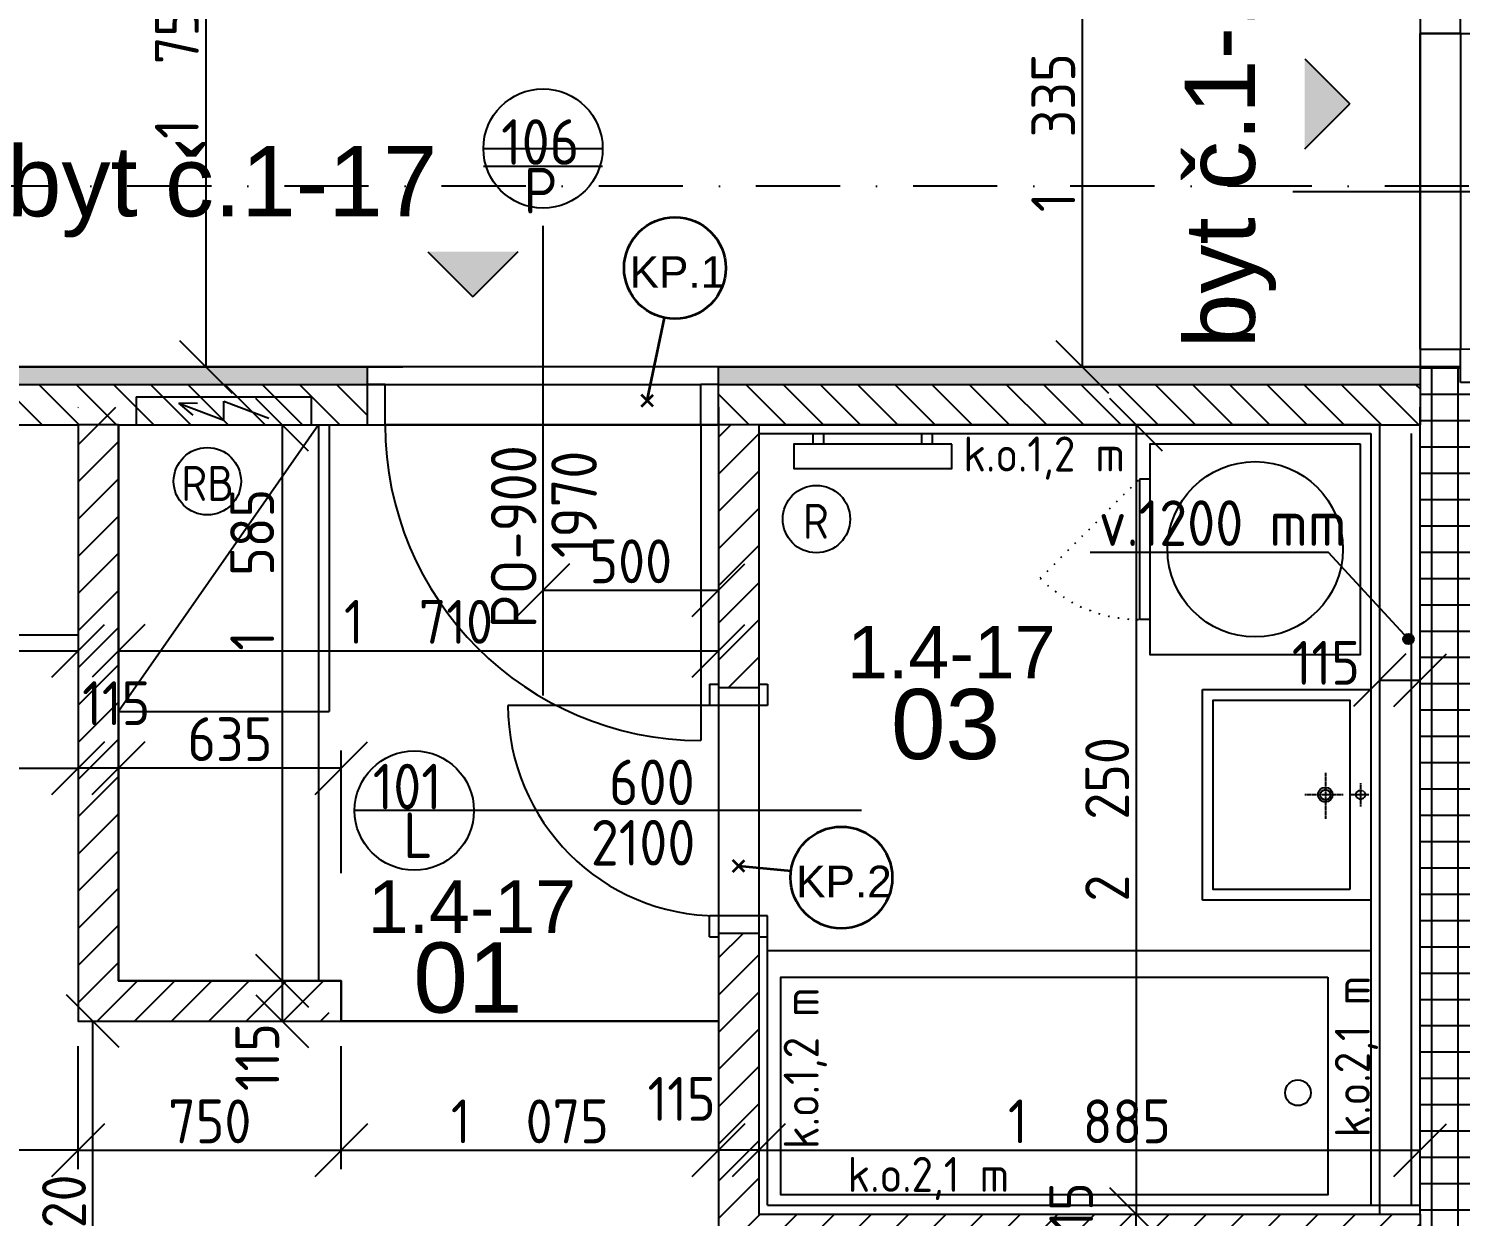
# Model space of a CAD drawing. Extents: x 4511820 to 5180432, y -1526536 to -944957.
# Drawn here: x 5132076 to 5136157, y -1293747 to -1290361 of the extents above; entities that cross this region are included whole.
import ezdxf

# ---------------------------------------------------------------- set-up
doc = ezdxf.new("R2010")
doc.units = 0
doc.header["$MEASUREMENT"] = 0
for name, pattern in [('ACAD_ISO07W100', [3.5, 0.5, -3]), ('ACAD_ISO12W100', [22, 12, -3, 0.5, -3, 0.5, -3]), ('BODKOCIARKOVANA_3', [5.6, 3, -1.3, 0, -1.3]), ('DASHED', [0.75, 0.5, -0.25])]:
    doc.linetypes.add(name, pattern=pattern)
doc.layers.get('0').update_dxf_attribs({"linetype": 'CONTINUOUS'})
doc.layers.get('Defpoints').update_dxf_attribs({"color": 61, "linetype": 'CONTINUOUS'})
for name, color, linetype in [('DVERE', 45, 'CONTINUOUS'), ('KÓTY', 4, 'CONTINUOUS'), ('MÚRY', 1, 'CONTINUOUS'), ('osi', 253, 'CONTINUOUS'), ('Plochy', 41, 'CONTINUOUS'), ('POPIS', 7, 'CONTINUOUS'), ('TENKÁ', 7, 'CONTINUOUS'), ('Z-Kúrenie', 101, 'CONTINUOUS'), ('ZARIADENIE', 47, 'CONTINUOUS'), ('ZARIADENIE1', 145, 'CONTINUOUS'), ('ZARIADOVACIE', 144, 'CONTINUOUS'), ('ZZ-elektro', 221, 'CONTINUOUS'), ('ŠRAFY', 82, 'CONTINUOUS')]:
    doc.layers.add(name, color=color, linetype=linetype)
doc.layers.add('preklady', color=74, linetype='CONTINUOUS', lineweight=35)
doc.styles.add('ARIAL', font='arial.ttf')
doc.styles.add('Style-Arial', font='arial.ttf')
doc.styles.add('STYLE1', font='isocp.shx')
doc.dimstyles.new('STANDARD-50', dxfattribs={"dimtxt": 125, "dimasz": 150, "dimexe": 10, "dimexo": 200, "dimgap": 20, "dimtad": 1, "dimdsep": 46, "dimlunit": 6, "dimtxsty": 'STYLE1', "dimblk1": 'OBLIQUE', "dimblk2": 'OBLIQUE', "dimsah": 1, "dimcen": 2.5, "dimse1": 1, "dimse2": 1, "dimadec": 0, "dimazin": 0, "dimtfac": 1, "dimtmove": 1, "dimatfit": 3, "dimldrblk": 'OBLIQUE', "dimfxl": 1, "dimtolj": 1, "dimtzin": 0, "dimarcsym": 0})
pattern_1 = [(45, (515270.5, 128041), (-53.0330086, 53.0330086), [])]
pattern_2 = [(135, (-2904913.184, 46831.926), (-53.0330086, -53.0330086), [])]
pattern_3 = [(0, (9e-09, -175831), (7.8125, 15.625), [0, -15.625])]

# ---------------------------------------------------------------- blocks, each defined once
blk = doc.blocks.new('pračka')
at = {"layer": 'ZARIADENIE1', "color": 8, "linetype": 'ACAD_ISO07W100', "ltscale": 8}
blk.add_line((4536136.9, -1117296.3), (4536419.7, -1117579.2), dxfattribs=at)
at = {"layer": 'ZARIADENIE1', "color": 8}
for p, q in [((4536419.7, -1117579.2), (4536019.7, -1117579.2)), ((4536019.7, -1117609.2), (4536019.7, -1117579.2)), ((4536419.7, -1117609.2), (4536419.7, -1117579.2))]:
    blk.add_line(p, q, dxfattribs=at)
blk.add_lwpolyline([(4536519.7, -1118209.2), (4536519.7, -1117609.2), (4535919.7, -1117609.2), (4535919.7, -1118209.2)], close=True, dxfattribs=at)
blk.add_circle((4536219.7, -1117909.2), 250, dxfattribs=at)
at = {"layer": 'ZARIADENIE1', "color": 8, "linetype": 'ACAD_ISO07W100', "ltscale": 8}
blk.add_arc((4536419.7, -1117579.2), 400, 135, 180, dxfattribs=at)
blk = doc.blocks.new('_OBLIQUE')
at = {"color": 0, "linetype": 'ByBlock'}
blk.add_line((-0.5, -0.5), (0.5, 0.5), dxfattribs=at)
blk = doc.blocks.new('*D25297')
at = {"layer": 'Defpoints', "color": 0}
for p in [(5132354, -1289575.2), (5132354, -1291325.2), (5132581, -1291325.2)]:
    blk.add_point(p, dxfattribs=at)
at = {"layer": 'KÓTY', "color": 0, "lineweight": -2}
blk.add_line((5132581, -1289575.2), (5132581, -1291325.2), dxfattribs=at)
at = {"layer": 'KÓTY', "color": 0, "linetype": 'ByBlock', "lineweight": -2, "xscale": 150, "yscale": 150, "zscale": 150}
for p, rotation in [((5132581, -1289575.2), 90), ((5132581, -1291325.2), 270)]:
    blk.add_blockref('_OBLIQUE', p, dxfattribs=dict(at, rotation=rotation))
at = {"layer": 'KÓTY', "color": 0, "insert": (5132498.5, -1290450.2), "char_height": 125, "attachment_point": 5, "rotation": 90, "style": 'STYLE1'}
blk.add_mtext('\\A1;1ﾠ750', dxfattribs=at)
blk = doc.blocks.new('*D25302')
at = {"layer": 'Defpoints', "color": 0}
for p in [(5135233, -1293740.2), (5135522.5, -1293740.2), (5135522.5, -1293855.2)]:
    blk.add_point(p, dxfattribs=at)
at = {"layer": 'KÓTY', "color": 0, "lineweight": -2}
blk.add_line((5135233, -1293855.2), (5135233, -1293740.2), dxfattribs=at)
at = {"layer": 'KÓTY', "color": 0, "linetype": 'ByBlock', "lineweight": -2, "xscale": 150, "yscale": 150, "zscale": 150}
for p, rotation in [((5135233, -1293740.2), 90), ((5135233, -1293855.2), 270)]:
    blk.add_blockref('_OBLIQUE', p, dxfattribs=dict(at, rotation=rotation))
at = {"layer": 'KÓTY', "color": 0, "insert": (5135048, -1293746.9), "char_height": 125, "attachment_point": 5, "rotation": 90, "style": 'STYLE1'}
blk.add_mtext('\\A1;115', dxfattribs=at)
blk = doc.blocks.new('*D25304')
at = {"layer": 'Defpoints', "color": 0}
for p in [(5132217.5, -1291490.2), (5131694.5, -1298010.2), (5132635, -1298010.2)]:
    blk.add_point(p, dxfattribs=at)
at = {"layer": 'KÓTY', "color": 0, "lineweight": -2}
blk.add_line((5131694.5, -1291490.2), (5131694.5, -1298010.2), dxfattribs=at)
at = {"layer": 'KÓTY', "color": 0, "linetype": 'ByBlock', "lineweight": -2, "xscale": 150, "yscale": 150, "zscale": 150}
for p, rotation in [((5131694.5, -1291490.2), 90), ((5131694.5, -1298010.2), 270)]:
    blk.add_blockref('_OBLIQUE', p, dxfattribs=dict(at, rotation=rotation))
at = {"layer": 'KÓTY', "color": 0, "insert": (5131612, -1294750.2), "char_height": 125, "attachment_point": 5, "rotation": 90, "style": 'STYLE1'}
blk.add_mtext('\\A1;6ﾠ520', dxfattribs=at)
blk = doc.blocks.new('*D25309')
at = {"layer": 'Defpoints', "color": 0}
for p in [(5132259.5, -1293190.2), (5132852.5, -1293190.2), (5132852.5, -1294510.2)]:
    blk.add_point(p, dxfattribs=at)
at = {"layer": 'KÓTY', "color": 0, "lineweight": -2}
blk.add_line((5132259.5, -1294510.2), (5132259.5, -1293190.2), dxfattribs=at)
at = {"layer": 'KÓTY', "color": 0, "linetype": 'ByBlock', "lineweight": -2, "xscale": 150, "yscale": 150, "zscale": 150}
for p, rotation in [((5132259.5, -1293190.2), 90), ((5132259.5, -1294510.2), 270)]:
    blk.add_blockref('_OBLIQUE', p, dxfattribs=dict(at, rotation=rotation))
at = {"layer": 'KÓTY', "color": 0, "insert": (5132177, -1293850.2), "char_height": 125, "attachment_point": 5, "rotation": 90, "style": 'STYLE1'}
blk.add_mtext('\\A1;1ﾠ320', dxfattribs=at)
blk = doc.blocks.new('*D25311')
at = {"layer": 'Defpoints', "color": 0}
for p in [(5136042.5, -1291490.2), (5135233, -1293740.2), (5136042.5, -1293740.2)]:
    blk.add_point(p, dxfattribs=at)
at = {"layer": 'KÓTY', "color": 0, "lineweight": -2}
blk.add_line((5135233, -1291490.2), (5135233, -1293740.2), dxfattribs=at)
at = {"layer": 'KÓTY', "color": 0, "linetype": 'ByBlock', "lineweight": -2, "xscale": 150, "yscale": 150, "zscale": 150}
for p, rotation in [((5135233, -1291490.2), 90), ((5135233, -1293740.2), 270)]:
    blk.add_blockref('_OBLIQUE', p, dxfattribs=dict(at, rotation=rotation))
at = {"layer": 'KÓTY', "color": 0, "insert": (5135150.5, -1292615.2), "char_height": 125, "attachment_point": 5, "rotation": 90, "style": 'STYLE1'}
blk.add_mtext('\\A1;2ﾠ250', dxfattribs=at)
blk = doc.blocks.new('*D25312')
at = {"layer": 'Defpoints', "color": 0}
for p in [(5135927.5, -1291605.2), (5136042.5, -1291605.2), (5136042.5, -1292218.5)]:
    blk.add_point(p, dxfattribs=at)
at = {"layer": 'KÓTY', "color": 0, "lineweight": -2}
blk.add_line((5135927.5, -1292218.5), (5136042.5, -1292218.5), dxfattribs=at)
at = {"layer": 'KÓTY', "color": 0, "linetype": 'ByBlock', "lineweight": -2, "xscale": 150, "yscale": 150, "zscale": 150, "rotation": 180}
blk.add_blockref('_OBLIQUE', (5135927.5, -1292218.5), dxfattribs=at)
at = {"layer": 'KÓTY', "color": 0, "linetype": 'ByBlock', "lineweight": -2, "xscale": 150, "yscale": 150, "zscale": 150}
blk.add_blockref('_OBLIQUE', (5136042.5, -1292218.5), dxfattribs=at)
at = {"layer": 'KÓTY', "color": 0, "insert": (5135774, -1292169), "char_height": 125, "attachment_point": 5, "style": 'STYLE1'}
blk.add_mtext('\\A1;115', dxfattribs=at)
blk = doc.blocks.new('*D25313')
at = {"layer": 'Defpoints', "color": 0}
for p in [(5129702.5, -1293190.2), (5132217.5, -1293190.2), (5129702.5, -1293558.5)]:
    blk.add_point(p, dxfattribs=at)
at = {"layer": 'KÓTY', "color": 0, "lineweight": -2}
blk.add_line((5132217.5, -1293558.5), (5129702.5, -1293558.5), dxfattribs=at)
at = {"layer": 'KÓTY', "color": 0, "linetype": 'ByBlock', "lineweight": -2, "xscale": 150, "yscale": 150, "zscale": 150, "rotation": 180}
blk.add_blockref('_OBLIQUE', (5129702.5, -1293558.5), dxfattribs=at)
at = {"layer": 'KÓTY', "color": 0, "linetype": 'ByBlock', "lineweight": -2, "xscale": 150, "yscale": 150, "zscale": 150}
blk.add_blockref('_OBLIQUE', (5132217.5, -1293558.5), dxfattribs=at)
at = {"layer": 'KÓTY', "color": 0, "insert": (5130960, -1293476), "char_height": 125, "attachment_point": 5, "style": 'STYLE1'}
blk.add_mtext('\\A1;2ﾠ515', dxfattribs=at)
blk = doc.blocks.new('*D25314')
at = {"layer": 'Defpoints', "color": 0}
for p in [(5134042.5, -1293558.5), (5134042.5, -1293740.2), (5134157.5, -1293740.2)]:
    blk.add_point(p, dxfattribs=at)
at = {"layer": 'KÓTY', "color": 0, "lineweight": -2}
blk.add_line((5134157.5, -1293558.5), (5134042.5, -1293558.5), dxfattribs=at)
at = {"layer": 'KÓTY', "color": 0, "linetype": 'ByBlock', "lineweight": -2, "xscale": 150, "yscale": 150, "zscale": 150, "rotation": 180}
blk.add_blockref('_OBLIQUE', (5134042.5, -1293558.5), dxfattribs=at)
at = {"layer": 'KÓTY', "color": 0, "linetype": 'ByBlock', "lineweight": -2, "xscale": 150, "yscale": 150, "zscale": 150}
blk.add_blockref('_OBLIQUE', (5134157.5, -1293558.5), dxfattribs=at)
at = {"layer": 'KÓTY', "color": 0, "insert": (5133937.5, -1293412), "char_height": 125, "attachment_point": 5, "style": 'STYLE1'}
blk.add_mtext('\\A1;115', dxfattribs=at)
blk = doc.blocks.new('*D25315')
at = {"layer": 'Defpoints', "color": 0}
for p in [(5136042.5, -1293558.5), (5134157.5, -1293740.2), (5136042.5, -1293715.2)]:
    blk.add_point(p, dxfattribs=at)
at = {"layer": 'KÓTY', "color": 0, "lineweight": -2}
blk.add_line((5134157.5, -1293558.5), (5136042.5, -1293558.5), dxfattribs=at)
at = {"layer": 'KÓTY', "color": 0, "linetype": 'ByBlock', "lineweight": -2, "xscale": 150, "yscale": 150, "zscale": 150, "rotation": 180}
blk.add_blockref('_OBLIQUE', (5134157.5, -1293558.5), dxfattribs=at)
at = {"layer": 'KÓTY', "color": 0, "linetype": 'ByBlock', "lineweight": -2, "xscale": 150, "yscale": 150, "zscale": 150}
blk.add_blockref('_OBLIQUE', (5136042.5, -1293558.5), dxfattribs=at)
at = {"layer": 'KÓTY', "color": 0, "insert": (5135100, -1293476), "char_height": 125, "attachment_point": 5, "style": 'STYLE1'}
blk.add_mtext('\\A1;1ﾠ885', dxfattribs=at)
blk = doc.blocks.new('*D25321')
at = {"layer": 'Defpoints', "color": 0}
for p in [(5129982.5, -1291770.2), (5132217.5, -1291820.2), (5132217.5, -1292134.5)]:
    blk.add_point(p, dxfattribs=at)
at = {"layer": 'KÓTY', "color": 0, "lineweight": -2}
blk.add_line((5129982.5, -1292134.5), (5132217.5, -1292134.5), dxfattribs=at)
at = {"layer": 'KÓTY', "color": 0, "linetype": 'ByBlock', "lineweight": -2, "xscale": 150, "yscale": 150, "zscale": 150, "rotation": 180}
blk.add_blockref('_OBLIQUE', (5129982.5, -1292134.5), dxfattribs=at)
at = {"layer": 'KÓTY', "color": 0, "linetype": 'ByBlock', "lineweight": -2, "xscale": 150, "yscale": 150, "zscale": 150}
blk.add_blockref('_OBLIQUE', (5132217.5, -1292134.5), dxfattribs=at)
at = {"layer": 'KÓTY', "color": 0, "insert": (5131100, -1292052), "char_height": 125, "attachment_point": 5, "style": 'STYLE1'}
blk.add_mtext('\\A1;2ﾠ235', dxfattribs=at)
blk = doc.blocks.new('*D25322')
at = {"layer": 'Defpoints', "color": 0}
for p in [(5129702.5, -1291770.2), (5132217.5, -1291820.2), (5132217.5, -1292469)]:
    blk.add_point(p, dxfattribs=at)
at = {"layer": 'KÓTY', "color": 0, "lineweight": -2}
blk.add_line((5129702.5, -1292469), (5132217.5, -1292469), dxfattribs=at)
at = {"layer": 'KÓTY', "color": 0, "linetype": 'ByBlock', "lineweight": -2, "xscale": 150, "yscale": 150, "zscale": 150, "rotation": 180}
blk.add_blockref('_OBLIQUE', (5129702.5, -1292469), dxfattribs=at)
at = {"layer": 'KÓTY', "color": 0, "linetype": 'ByBlock', "lineweight": -2, "xscale": 150, "yscale": 150, "zscale": 150}
blk.add_blockref('_OBLIQUE', (5132217.5, -1292469), dxfattribs=at)
at = {"layer": 'KÓTY', "color": 0, "insert": (5130960, -1292386.5), "char_height": 125, "attachment_point": 5, "style": 'STYLE1'}
blk.add_mtext('\\A1;2ﾠ515', dxfattribs=at)
blk = doc.blocks.new('*D25323')
at = {"layer": 'Defpoints', "color": 0}
for p in [(5132217.5, -1292469), (5132217.5, -1293075.2), (5132332.5, -1293075.2)]:
    blk.add_point(p, dxfattribs=at)
at = {"layer": 'KÓTY', "color": 0, "lineweight": -2}
blk.add_line((5132332.5, -1292469), (5132217.5, -1292469), dxfattribs=at)
at = {"layer": 'KÓTY', "color": 0, "linetype": 'ByBlock', "lineweight": -2, "xscale": 150, "yscale": 150, "zscale": 150, "rotation": 180}
blk.add_blockref('_OBLIQUE', (5132217.5, -1292469), dxfattribs=at)
at = {"layer": 'KÓTY', "color": 0, "linetype": 'ByBlock', "lineweight": -2, "xscale": 150, "yscale": 150, "zscale": 150}
blk.add_blockref('_OBLIQUE', (5132332.5, -1292469), dxfattribs=at)
at = {"layer": 'KÓTY', "color": 0, "insert": (5132325.8, -1292284), "char_height": 125, "attachment_point": 5, "style": 'STYLE1'}
blk.add_mtext('\\A1;115', dxfattribs=at)
blk = doc.blocks.new('*D25324')
at = {"layer": 'Defpoints', "color": 0}
for p in [(5134042.5, -1292134.5), (5132332.5, -1293075.2), (5134042.5, -1293075.2)]:
    blk.add_point(p, dxfattribs=at)
at = {"layer": 'KÓTY', "color": 0, "lineweight": -2}
blk.add_line((5132332.5, -1292134.5), (5134042.5, -1292134.5), dxfattribs=at)
at = {"layer": 'KÓTY', "color": 0, "linetype": 'ByBlock', "lineweight": -2, "xscale": 150, "yscale": 150, "zscale": 150, "rotation": 180}
blk.add_blockref('_OBLIQUE', (5132332.5, -1292134.5), dxfattribs=at)
at = {"layer": 'KÓTY', "color": 0, "linetype": 'ByBlock', "lineweight": -2, "xscale": 150, "yscale": 150, "zscale": 150}
blk.add_blockref('_OBLIQUE', (5134042.5, -1292134.5), dxfattribs=at)
at = {"layer": 'KÓTY', "color": 0, "insert": (5133187.5, -1292052), "char_height": 125, "attachment_point": 5, "style": 'STYLE1'}
blk.add_mtext('\\A1;1ﾠ710', dxfattribs=at)
blk = doc.blocks.new('*D25325')
at = {"layer": 'Defpoints', "color": 0}
for p in [(5132332.5, -1292469), (5132332.5, -1293075.2), (5132967.5, -1293075.2)]:
    blk.add_point(p, dxfattribs=at)
at = {"layer": 'KÓTY', "color": 0, "lineweight": -2}
blk.add_line((5132967.5, -1292469), (5132332.5, -1292469), dxfattribs=at)
at = {"layer": 'KÓTY', "color": 0, "linetype": 'ByBlock', "lineweight": -2, "xscale": 150, "yscale": 150, "zscale": 150, "rotation": 180}
blk.add_blockref('_OBLIQUE', (5132332.5, -1292469), dxfattribs=at)
at = {"layer": 'KÓTY', "color": 0, "linetype": 'ByBlock', "lineweight": -2, "xscale": 150, "yscale": 150, "zscale": 150}
blk.add_blockref('_OBLIQUE', (5132967.5, -1292469), dxfattribs=at)
at = {"layer": 'KÓTY', "color": 0, "insert": (5132650, -1292386.5), "char_height": 125, "attachment_point": 5, "style": 'STYLE1'}
blk.add_mtext('\\A1;635', dxfattribs=at)
blk = doc.blocks.new('*D25326')
at = {"layer": 'Defpoints', "color": 0}
for p in [(5132332.5, -1291490.2), (5132332.5, -1293075.2), (5132798.5, -1293075.2)]:
    blk.add_point(p, dxfattribs=at)
at = {"layer": 'KÓTY', "color": 0, "lineweight": -2}
blk.add_line((5132798.5, -1291490.2), (5132798.5, -1293075.2), dxfattribs=at)
at = {"layer": 'KÓTY', "color": 0, "linetype": 'ByBlock', "lineweight": -2, "xscale": 150, "yscale": 150, "zscale": 150}
for p, rotation in [((5132798.5, -1291490.2), 90), ((5132798.5, -1293075.2), 270)]:
    blk.add_blockref('_OBLIQUE', p, dxfattribs=dict(at, rotation=rotation))
at = {"layer": 'KÓTY', "color": 0, "insert": (5132713.5, -1291903.5), "char_height": 125, "attachment_point": 5, "rotation": 90, "style": 'STYLE1'}
blk.add_mtext('\\A1;1ﾠ585', dxfattribs=at)
blk = doc.blocks.new('*D25327')
at = {"layer": 'Defpoints', "color": 0}
for p in [(5132967.5, -1293075.2), (5132798.5, -1293190.2), (5132967.5, -1293190.2)]:
    blk.add_point(p, dxfattribs=at)
at = {"layer": 'KÓTY', "color": 0, "lineweight": -2}
blk.add_line((5132798.5, -1293075.2), (5132798.5, -1293190.2), dxfattribs=at)
at = {"layer": 'KÓTY', "color": 0, "linetype": 'ByBlock', "lineweight": -2, "xscale": 150, "yscale": 150, "zscale": 150}
for p, rotation in [((5132798.5, -1293075.2), 90), ((5132798.5, -1293190.2), 270)]:
    blk.add_blockref('_OBLIQUE', p, dxfattribs=dict(at, rotation=rotation))
at = {"layer": 'KÓTY', "color": 0, "insert": (5132728, -1293293), "char_height": 125, "attachment_point": 5, "rotation": 90, "style": 'STYLE1'}
blk.add_mtext('\\A1;115', dxfattribs=at)
blk = doc.blocks.new('*D25463')
at = {"layer": 'Defpoints', "color": 0}
for p in [(5135757.5, -1289990.2), (5135079.5, -1291325.2), (5135757.5, -1291325.2)]:
    blk.add_point(p, dxfattribs=at)
at = {"layer": 'KÓTY', "color": 0, "lineweight": -2}
blk.add_line((5135079.5, -1289990.2), (5135079.5, -1291325.2), dxfattribs=at)
at = {"layer": 'KÓTY', "color": 0, "linetype": 'ByBlock', "lineweight": -2, "xscale": 150, "yscale": 150, "zscale": 150}
for p, rotation in [((5135079.5, -1289990.2), 90), ((5135079.5, -1291325.2), 270)]:
    blk.add_blockref('_OBLIQUE', p, dxfattribs=dict(at, rotation=rotation))
at = {"layer": 'KÓTY', "color": 0, "insert": (5134997, -1290657.7), "char_height": 125, "attachment_point": 5, "rotation": 90, "style": 'STYLE1'}
blk.add_mtext('\\A1;1ﾠ335', dxfattribs=at)
blk = doc.blocks.new('*D25638')
at = {"layer": 'Defpoints', "color": 0}
for p in [(5132217.5, -1293190.2), (5132967.5, -1293190.2), (5132967.5, -1293558.5)]:
    blk.add_point(p, dxfattribs=at)
at = {"layer": 'KÓTY', "color": 0, "lineweight": -2}
blk.add_line((5132217.5, -1293558.5), (5132967.5, -1293558.5), dxfattribs=at)
at = {"layer": 'KÓTY', "color": 0, "linetype": 'ByBlock', "lineweight": -2, "xscale": 150, "yscale": 150, "zscale": 150, "rotation": 180}
blk.add_blockref('_OBLIQUE', (5132217.5, -1293558.5), dxfattribs=at)
at = {"layer": 'KÓTY', "color": 0, "linetype": 'ByBlock', "lineweight": -2, "xscale": 150, "yscale": 150, "zscale": 150}
blk.add_blockref('_OBLIQUE', (5132967.5, -1293558.5), dxfattribs=at)
at = {"layer": 'KÓTY', "color": 0, "insert": (5132592.5, -1293476), "char_height": 125, "attachment_point": 5, "style": 'STYLE1'}
blk.add_mtext('\\A1;750', dxfattribs=at)
blk = doc.blocks.new('*D25639')
at = {"layer": 'Defpoints', "color": 0}
for p in [(5132967.5, -1293190.2), (5134042.5, -1293190.2), (5134042.5, -1293558.5)]:
    blk.add_point(p, dxfattribs=at)
at = {"layer": 'KÓTY', "color": 0, "lineweight": -2}
blk.add_line((5132967.5, -1293558.5), (5134042.5, -1293558.5), dxfattribs=at)
at = {"layer": 'KÓTY', "color": 0, "linetype": 'ByBlock', "lineweight": -2, "xscale": 150, "yscale": 150, "zscale": 150, "rotation": 180}
blk.add_blockref('_OBLIQUE', (5132967.5, -1293558.5), dxfattribs=at)
at = {"layer": 'KÓTY', "color": 0, "linetype": 'ByBlock', "lineweight": -2, "xscale": 150, "yscale": 150, "zscale": 150}
blk.add_blockref('_OBLIQUE', (5134042.5, -1293558.5), dxfattribs=at)
at = {"layer": 'KÓTY', "color": 0, "insert": (5133505, -1293476), "char_height": 125, "attachment_point": 5, "style": 'STYLE1'}
blk.add_mtext('\\A1;1ﾠ075', dxfattribs=at)
blk = doc.blocks.new('*D31534')
at = {"layer": 'Defpoints', "color": 0}
for p in [(5134042.5, -1291962), (5134042.5, -1292211.7), (5133542.5, -1292261.7)]:
    blk.add_point(p, dxfattribs=at)
at = {"layer": 'KÓTY', "color": 0, "lineweight": -2}
blk.add_line((5133542.5, -1291962), (5134042.5, -1291962), dxfattribs=at)
at = {"layer": 'KÓTY', "color": 0, "linetype": 'ByBlock', "lineweight": -2, "xscale": 150, "yscale": 150, "zscale": 150, "rotation": 180}
blk.add_blockref('_OBLIQUE', (5133542.5, -1291962), dxfattribs=at)
at = {"layer": 'KÓTY', "color": 0, "linetype": 'ByBlock', "lineweight": -2, "xscale": 150, "yscale": 150, "zscale": 150}
blk.add_blockref('_OBLIQUE', (5134042.5, -1291962), dxfattribs=at)
at = {"layer": 'KÓTY', "color": 0, "insert": (5133792.5, -1291879.5), "char_height": 125, "attachment_point": 5, "style": 'STYLE1'}
blk.add_mtext('\\A1;500', dxfattribs=at)

msp = doc.modelspace()

# ---------------------------------------------------------------- hatches: boundary and pattern name
at = {"layer": 'KÓTY'}
h = msp.add_hatch(color=256, dxfattribs=at)
h.dxf.hatch_style = 1
h.paths.add_polyline_path([(5136024.5, -1292101.191, 0.65381715), (5135999.326, -1292090.169, 1.52947961)])
at = {"layer": 'TENKÁ'}
h = msp.add_hatch(color=256, dxfattribs=at)
h.dxf.hatch_style = 1
h.paths.add_polyline_path([(5135714.09, -1290446.781), (5135714.09, -1290703.602), (5135842.5, -1290575.191)])
h = msp.add_hatch(color=256, dxfattribs=at)
h.dxf.hatch_style = 1
h.paths.add_polyline_path([(5133214.09, -1290997.125), (5133470.91, -1290997.125), (5133342.5, -1291125.535)])
at = {"layer": 'ŠRAFY'}
h = msp.add_hatch(dxfattribs=at)
h.set_pattern_fill('DOTS', color=256, scale=250)
h.set_pattern_definition(pattern_3)
h.paths.add_polyline_path([(5133042.5, -1291325.191), (5129702.5, -1291325.191), (5129702.5, -1291375.191), (5133042.5, -1291375.191)])
h = msp.add_hatch(dxfattribs=at)
h.set_pattern_fill('DOTS', color=256, scale=250)
h.set_pattern_definition(pattern_3)
h.paths.add_polyline_path([(5134042.5, -1291375.191), (5136042.5, -1291375.191), (5136042.5, -1291325.191), (5134042.5, -1291325.191)])
at = {"layer": 'ŠRAFY', "ltscale": 0.25}
h = msp.add_hatch(dxfattribs=at)
h.set_pattern_fill('ANSI37', color=256, scale=600, angle=45)
h.set_pattern_definition([(90, (-3307273.674, 493071.734), (-75, 1e-14), []), (180, (-3307273.674, 493071.734), (-1e-14, -75), [])])
h.paths.add_polyline_path([(5136042.5, -1291325.191), (5136042.5, -1291440.191), (5136042.5, -1293715.191), (5136042.5, -1293740.191), (5136042.5, -1293855.191), (5136042.5, -1294755.191), (5136042.5, -1294855.191), (5136042.5, -1294970.191), (5136042.5, -1299245.191), (5136342.5, -1299245.191), (5136342.5, -1298185.191), (5136342.5, -1298010.191), (5136342.5, -1292765.191), (5136342.5, -1292165.191), (5136342.5, -1292025.191), (5136342.5, -1291450.191), (5136342.5, -1291370.191), (5136157.5, -1291370.191), (5136157.5, -1291325.191)])
h = msp.add_hatch(dxfattribs=at)
h.set_pattern_fill('ANSI31', color=256, scale=600, angle=90, style=0)
h.set_pattern_definition(pattern_2)
h.paths.add_polyline_path([(5129702.5, -1291490.191), (5129902.5, -1291490.191), (5129982.5, -1291490.191), (5130667.5, -1291490.191), (5130917.5, -1291490.191), (5131017.5, -1291490.191), (5131267.5, -1291490.191), (5131617.5, -1291490.191), (5132217.5, -1291490.191), (5132332.5, -1291490.191), (5132902.5, -1291490.191), (5132932.5, -1291490.191), (5133042.5, -1291490.191), (5133042.5, -1291375.191), (5129702.5, -1291375.191)])
h = msp.add_hatch(dxfattribs=at)
h.set_pattern_fill('ANSI31', color=256, scale=600, angle=90, style=0)
h.set_pattern_definition(pattern_2)
h.paths.add_polyline_path([(5135927.5, -1291490.191), (5136042.5, -1291490.191), (5136042.5, -1291375.191), (5134042.5, -1291375.191), (5134042.5, -1291490.191), (5134157.5, -1291490.191)])
h = msp.add_hatch(dxfattribs=at)
h.set_pattern_fill('ANSI31', color=256, scale=600, style=0)
h.set_pattern_definition(pattern_1)
h.paths.add_polyline_path([(5132217.5, -1293190.191), (5132932.5, -1293190.191), (5132932.5, -1293075.191), (5132332.5, -1293075.191), (5132332.5, -1291440.191), (5132217.5, -1291440.191)])
h = msp.add_hatch(dxfattribs=at)
h.set_pattern_fill('ANSI31', color=256, scale=600, style=0)
h.set_pattern_definition(pattern_1)
h.paths.add_polyline_path([(5134042.5, -1292240.191), (5134157.5, -1292240.191), (5134157.5, -1291490.191), (5134042.5, -1291490.191)])
h = msp.add_hatch(dxfattribs=at)
h.set_pattern_fill('ANSI31', color=256, scale=600, style=0)
h.set_pattern_definition(pattern_1)
h.paths.add_polyline_path([(5136042.5, -1293855.191), (5136042.5, -1293740.191), (5134157.5, -1293740.191), (5134157.5, -1292940.191), (5134042.5, -1292940.191), (5134042.5, -1294105.191), (5134157.5, -1294105.191), (5134157.5, -1293855.191), (5135527.5, -1293855.191), (5135527.5, -1294855.191), (5134157.5, -1294855.191), (5134157.5, -1294805.191), (5134042.5, -1294805.191), (5134042.5, -1294855.191), (5133917.5, -1294855.191), (5133917.5, -1294970.191), (5136042.5, -1294970.191), (5136042.5, -1294855.191), (5135642.5, -1294855.191), (5135642.5, -1294755.191), (5135642.5, -1293855.191)])

# ---------------------------------------------------------------- linework, layer by layer
at = {"layer": 'DVERE'}
for p, q in [((5136042.5, -1291275.191), (5136042.5, -1290375.191)), ((5136157.5, -1290375.191), (5136157.5, -1291275.191)), ((5136157.5, -1290375.191), (5137057.5, -1290375.191)), ((5133092.5, -1291375.191), (5133992.5, -1291375.191)), ((5133992.5, -1291490.191), (5133092.5, -1291490.191)), ((5133992.5, -1291490.191), (5133992.5, -1292390.191))]:
    msp.add_line(p, q, dxfattribs=at)
at = {"layer": 'DVERE', "ltscale": 0.25}
for p, q in [((5133372.5, -1290702.83), (5133712.5, -1290702.83)), ((5133372.5, -1290752.83), (5133712.5, -1290752.83)), ((5135680.344, -1290825.191), (5137083, -1290825.191)), ((5133542.5, -1292261.691), (5133542.5, -1290922.83)), ((5134017.5, -1292230.191), (5134017.5, -1292290.191)), ((5134017.5, -1292230.191), (5134042.5, -1292230.191)), ((5134157.5, -1292230.191), (5134182.5, -1292230.191)), ((5134182.5, -1292230.191), (5134182.5, -1292290.191)), ((5134042.5, -1292290.191), (5133442.5, -1292290.191)), ((5134157.5, -1292290.191), (5134012.5, -1292290.191)), ((5134182.5, -1292290.191), (5134017.5, -1292290.191)), ((5134042.5, -1292290.191), (5134042.5, -1292890.191)), ((5134157.5, -1292290.191), (5134157.5, -1292890.191)), ((5133345.5, -1292590.191), (5133005.5, -1292590.191)), ((5134450.156, -1292590.191), (5133345.5, -1292590.191)), ((5134182.5, -1292890.191), (5134017.5, -1292890.191)), ((5134017.5, -1292950.191), (5134017.5, -1292890.191)), ((5134182.5, -1292950.191), (5134182.5, -1292890.191)), ((5134017.5, -1292950.191), (5134042.5, -1292950.191)), ((5134157.5, -1292950.191), (5134182.5, -1292950.191))]:
    msp.add_line(p, q, dxfattribs=at)
for centre in [(5133542.5, -1290702.83), (5133175.5, -1292590.191)]:
    msp.add_circle(centre, 170, dxfattribs=at)
at = {"layer": 'DVERE'}
for centre, start, end in [((5136157.5, -1290375.191), 270, 0), ((5133992.5, -1291490.191), 180, 270)]:
    msp.add_arc(centre, 900, start, end, dxfattribs=at)
at = {"layer": 'DVERE', "ltscale": 0.25}
msp.add_arc((5134042.5, -1292290.191), 600, 180, 270, dxfattribs=at)
at = {"layer": 'KÓTY'}
for p, q in [((5135781.5, -1291854.191), (5135102, -1291854.191)), ((5136009.5, -1292101.191), (5135781.5, -1291854.191))]:
    msp.add_line(p, q, dxfattribs=at)
at = {"layer": 'KÓTY', "ltscale": 25}
for p, q in [((5132967.5, -1292768.5), (5132967.5, -1292418.5)), ((5132217.5, -1293611.903), (5132217.5, -1293261.903)), ((5132967.5, -1293611.903), (5132967.5, -1293261.903))]:
    msp.add_line(p, q, dxfattribs=at)
at = {"layer": 'KÓTY'}
msp.add_circle((5136009.5, -1292101.191), 15, dxfattribs=at)
at = {"layer": 'MÚRY'}
for p, q in [((5136042.5, -1289990.191), (5136042.5, -1290375.191)), ((5136157.5, -1290375.191), (5136157.5, -1290325.191)), ((5136157.5, -1290375.191), (5136042.5, -1290375.191)), ((5136042.5, -1290375.191), (5136157.5, -1290375.191)), ((5136042.5, -1291275.191), (5136042.5, -1291325.191)), ((5136042.5, -1291275.191), (5136157.5, -1291275.191)), ((5136157.5, -1291370.191), (5136157.5, -1291275.191)), ((5129702.5, -1291325.191), (5133142.5, -1291325.191)), ((5133042.5, -1291375.191), (5133042.5, -1291325.191)), ((5134042.5, -1291375.191), (5134042.5, -1291325.191)), ((5134042.5, -1291325.191), (5136042.5, -1291325.191)), ((5133092.5, -1291375.191), (5133042.5, -1291375.191)), ((5133092.5, -1291490.191), (5133092.5, -1291375.191)), ((5133992.5, -1291490.191), (5133992.5, -1291375.191)), ((5134042.5, -1291375.191), (5133992.5, -1291375.191)), ((5136642.5, -1291370.191), (5136157.5, -1291370.191)), ((5129982.5, -1291490.191), (5132217.5, -1291490.191)), ((5132332.5, -1291490.191), (5133192.5, -1291490.191)), ((5134042.5, -1291490.191), (5133992.5, -1291490.191)), ((5134157.5, -1291490.191), (5136042.5, -1291490.191))]:
    msp.add_line(p, q, dxfattribs=at)
at = {"layer": 'MÚRY', "ltscale": 0.25}
for p, q in [((5134042.5, -1291440.191), (5134042.5, -1292240.191)), ((5136042.5, -1293740.191), (5136042.5, -1291440.191)), ((5132217.5, -1291490.191), (5132217.5, -1293190.191)), ((5132332.5, -1291490.191), (5132332.5, -1293075.191)), ((5134157.5, -1291490.191), (5134157.5, -1292240.191)), ((5134157.5, -1292240.191), (5134042.5, -1292240.191)), ((5134042.5, -1292940.191), (5134042.5, -1294105.191)), ((5134157.5, -1292940.191), (5134042.5, -1292940.191)), ((5134157.5, -1292940.191), (5134157.5, -1293740.191)), ((5132332.5, -1293075.191), (5132967.5, -1293075.191)), ((5132967.5, -1293075.191), (5132967.5, -1293190.191)), ((5132217.5, -1293190.191), (5132967.5, -1293190.191)), ((5134157.5, -1293740.191), (5136042.5, -1293740.191))]:
    msp.add_line(p, q, dxfattribs=at)
at = {"layer": 'osi', "linetype": 'BODKOCIARKOVANA_3', "ltscale": 80}
msp.add_line((5157242.5, -1290810.191), (5093572.5, -1290810.191), dxfattribs=at)
at = {"layer": 'Plochy'}
for points in [[(5129702.5, -1291325.191), (5129702.5, -1289385.191), (5130902.5, -1289385.191), (5130902.5, -1289665.191), (5132002.5, -1289665.191), (5132002.5, -1289700.191), (5132202.5, -1289700.191), (5132202.5, -1288275.191), (5134002.5, -1288275.191), (5134002.5, -1286325.191), (5136042.5, -1286325.191), (5136042.5, -1289510.191), (5135757.5, -1289510.191), (5135757.5, -1289990.191), (5136042.5, -1289990.191), (5136042.5, -1291325.191)], [(5129702.5, -1291770.191), (5129982.5, -1291770.191), (5129982.5, -1291490.191), (5132217.5, -1291490.191), (5132217.5, -1293190.191), (5134042.5, -1293190.191), (5134042.5, -1294855.191), (5132967.5, -1294855.191), (5132967.5, -1294510.191), (5132852.5, -1294510.191), (5132852.5, -1298010.191), (5129702.5, -1298010.191)], [(5132332.5, -1291490.191), (5134042.5, -1291490.191), (5134042.5, -1293190.191), (5132967.5, -1293190.191), (5132967.5, -1293075.191), (5132332.5, -1293075.191)], [(5135927.5, -1291490.191), (5134157.5, -1291490.191), (5134157.5, -1293740.191), (5135927.5, -1293740.191)]]:
    msp.add_lwpolyline(points, close=True, dxfattribs=at)
at = {"layer": 'preklady'}
for p, q in [((5133839.501, -1291421.501), (5133888.837, -1291185.433)), ((5133822.883, -1291438.117), (5133856.117, -1291404.883)), ((5133856.118, -1291438.118), (5133822.884, -1291404.884)), ((5134083.883, -1292764.617), (5134117.117, -1292731.383)), ((5134117.118, -1292764.618), (5134083.884, -1292731.384)), ((5134100.5, -1292748), (5134249.497, -1292761.796))]:
    msp.add_line(p, q, dxfattribs=at)
at = {"layer": 'preklady', "ltscale": 0.25}
for centre in [(5133918.5, -1291043.5), (5134393.215, -1292781.038)]:
    msp.add_circle(centre, 145, dxfattribs=at)
at = {"layer": 'TENKÁ'}
for p, q in [((5135714.09, -1290446.781), (5135842.5, -1290575.191)), ((5135714.09, -1290703.602), (5135842.5, -1290575.191)), ((5133214.09, -1290997.125), (5133342.5, -1291125.535)), ((5133470.91, -1290997.125), (5133342.5, -1291125.535)), ((5136042.5, -1291325.191), (5136042.5, -1291490.191)), ((5136157.5, -1291325.191), (5136042.5, -1291325.191)), ((5129702.5, -1291375.191), (5133142.5, -1291375.191)), ((5133042.5, -1291490.191), (5133042.5, -1291375.191)), ((5134042.5, -1291375.191), (5136042.5, -1291375.191)), ((5134042.5, -1291490.191), (5134042.5, -1291375.191)), ((5132332.5, -1291490.191), (5132217.5, -1291490.191)), ((5134157.5, -1291490.191), (5134042.5, -1291490.191)), ((5136042.5, -1293740.191), (5136042.5, -1293855.191))]:
    msp.add_line(p, q, dxfattribs=at)
at = {"layer": 'TENKÁ', "linetype": 'ACAD_ISO12W100', "ltscale": 10}
msp.add_line((5134042.5, -1291325.191), (5133042.5, -1291325.191), dxfattribs=at)
at = {"layer": 'TENKÁ', "ltscale": 0.25}
for p, q in [((5135927.5, -1293715.191), (5135927.5, -1291490.191)), ((5134157.5, -1291515.191), (5135902.5, -1291515.191)), ((5135902.5, -1291515.191), (5135902.5, -1293715.191)), ((5136017.5, -1291515.191), (5136017.5, -1293715.191)), ((5134182.5, -1293715.191), (5134182.5, -1292950.191)), ((5134182.5, -1293715.191), (5136042.5, -1293715.191))]:
    msp.add_line(p, q, dxfattribs=at)
at = {"layer": 'TENKÁ', "linetype": 'ACAD_ISO07W100', "ltscale": 10}
msp.add_line((5132967.5, -1293190.191), (5134042.5, -1293190.191), dxfattribs=at)
at = {"layer": 'Z-Kúrenie', "linetype": 'Continuous'}
for p, q in [((5134312.5, -1291545.191), (5134312.5, -1291515.191)), ((5134342.5, -1291545.191), (5134342.5, -1291515.191)), ((5134622.5, -1291545.191), (5134622.5, -1291515.191)), ((5134652.5, -1291545.191), (5134652.5, -1291515.191))]:
    msp.add_line(p, q, dxfattribs=at)
msp.add_lwpolyline([(5134707.5, -1291545.191), (5134257.5, -1291545.191), (5134257.5, -1291615.191), (5134707.5, -1291615.191)], close=True, dxfattribs=at)
msp.add_circle((5134321.756, -1291759.134), 96, dxfattribs=at)
at = {"layer": 'ZARIADENIE'}
for p, q in [((5132902.5, -1291490.191), (5132332.5, -1292307.691)), ((5132902.5, -1291490.191), (5132902.5, -1293075.191)), ((5132932.5, -1291490.191), (5132932.5, -1292307.691)), ((5132332.5, -1292307.691), (5132932.5, -1292307.691))]:
    msp.add_line(p, q, dxfattribs=at)
at = {"layer": 'ZARIADENIE1', "color": 8, "ltscale": 0.25}
msp.add_line((5132217.5, -1292090.191), (5130302.5, -1292090.191), dxfattribs=at)
at = {"layer": 'ZARIADOVACIE', "ltscale": 0.25}
for p, q in [((5135422.5, -1292845.191), (5135422.5, -1292245.191)), ((5135422.5, -1292245.191), (5135902.5, -1292245.191)), ((5135902.5, -1292845.191), (5135422.5, -1292845.191)), ((5135902.5, -1292990.191), (5134182.5, -1292990.191))]:
    msp.add_line(p, q, dxfattribs=at)
at = {"layer": 'ZARIADOVACIE', "linetype": 'DASHED'}
for p, q in [((5135772.729, -1292482.203), (5135772.729, -1292613.657)), ((5135873.152, -1292512.328), (5135873.152, -1292578.055)), ((5135823.393, -1292545.191), (5135713.848, -1292545.191)), ((5135897.799, -1292545.191), (5135845.765, -1292545.191))]:
    msp.add_line(p, q, dxfattribs=at)
at = {"layer": 'ZARIADOVACIE', "ltscale": 0.25}
for points in [[(5135842.5, -1292815.191), (5135452.5, -1292815.191), (5135452.5, -1292275.191), (5135842.5, -1292275.191)], [(5135842.5, -1292815.191), (5135452.5, -1292815.191), (5135452.5, -1292275.191), (5135842.5, -1292275.191)], [(5135780.028, -1293065.191), (5135780.028, -1293685.191), (5134220.028, -1293685.191), (5134220.028, -1293065.191)]]:
    msp.add_lwpolyline(points, close=True, dxfattribs=at)
at = {"layer": 'ZARIADOVACIE', "linetype": 'Continuous'}
for centre, radius in [((5135772.462, -1292544.918), 20.877), ((5135772.729, -1292545.191), 14.781)]:
    msp.add_circle(centre, radius, dxfattribs=at)
at = {"layer": 'ZARIADOVACIE', "linetype": 'DASHED'}
msp.add_circle((5135873.152, -1292544.878), 12.931, dxfattribs=at)
at = {"layer": 'ZARIADOVACIE', "ltscale": 0.25}
msp.add_circle((5135694.614, -1293394.49), 36.624, dxfattribs=at)
at = {"layer": 'ZZ-elektro'}
for p, q in [((5132382.5, -1291410.191), (5132382.5, -1291490.191)), ((5132382.5, -1291410.191), (5132882.5, -1291410.191)), ((5132632.5, -1291477.074), (5132632.5, -1291423.361)), ((5132632.5, -1291423.361), (5132760.993, -1291471.645)), ((5132882.5, -1291490.191), (5132882.5, -1291410.191)), ((5132504.007, -1291428.79), (5132632.5, -1291477.074)), ((5132557.313, -1291430.113), (5132504.007, -1291428.79)), ((5132544.993, -1291462.899), (5132504.007, -1291428.79))]:
    msp.add_line(p, q, dxfattribs=at)
msp.add_circle((5132585.561, -1291651.259), 96, dxfattribs=at)

# ---------------------------------------------------------------- block references
at = {"layer": 'TENKÁ', "rotation": 90}
msp.add_blockref('pračka', (4017663.309, -5828064.939), dxfattribs=at)

# ---------------------------------------------------------------- texts
at = {"layer": 'DVERE', "style": 'STYLE1'}
for s, p in [('106', (5133422.97, -1290749.33)), ('P', (5133487.47, -1290887.967)), ('101', (5133056.97, -1292586.691)), ('L', (5133143.97, -1292725.328))]:
    msp.add_text(s, height=130, dxfattribs=at).set_placement(p)
at = {"layer": 'POPIS', "color": 11, "ltscale": 0.25, "style": 'Style-Arial'}
msp.add_text('byt č.1-18', height=200, rotation=90, dxfattribs=at).set_placement((5135571.784, -1291271.886))
msp.add_text('byt č.1-17', height=200, dxfattribs=at).set_placement((5132014.472, -1290896.092))
at = {"layer": 'POPIS', "lineweight": 40, "ltscale": 0.25, "style": 'ARIAL'}
for s, height, p in [('1.4-17', 150, (5134409.411, -1292213.579)), ('03', 200, (5134534.339, -1292443.38)), ('1.4-17', 150, (5133042.911, -1292939.079)), ('01', 200, (5133172.811, -1293166.098))]:
    msp.add_text(s, height=height, dxfattribs=at).set_placement(p)
at = {"layer": 'preklady', "linetype": 'Continuous', "lineweight": 20, "style": 'ARIAL'}
for s, p in [('KP.1', (5133789.236, -1291099.757)), ('KP.2', (5134263.951, -1292837.295))]:
    msp.add_text(s, height=90, dxfattribs=at).set_placement(p)
at = {"layer": 'TENKÁ', "linetype": 'Continuous', "style": 'STYLE1'}
for s, height, p in [('k.o.1,2 m', 100, (5134740.633, -1291623.623)), ('v.1200 mm', 130, (5135126.372, -1291835.608)), ('600', 130, (5133730.429, -1292574.608)), ('2100', 130, (5133678.655, -1292746.716)), ('k.o.2,1 m', 100, (5134410.433, -1293677.233))]:
    msp.add_text(s, height=height, dxfattribs=at).set_placement(p)
for s, height, p in [('PO-900', 130, (5133523.917, -1292070.763)), ('1970', 130, (5133696.024, -1291870.38)), ('k.o.2,1 m', 100, (5135899.67, -1293521.811)), ('k.o.1,2 m', 100, (5134328.488, -1293554.833))]:
    msp.add_text(s, height=height, rotation=90, dxfattribs=at).set_placement(p)
at = {"layer": 'Z-Kúrenie', "linetype": 'Continuous', "style": 'STYLE1'}
msp.add_text('R', height=100, dxfattribs=at).set_placement((5134283.128, -1291815.333))
at = {"layer": 'ZZ-elektro', "style": 'STYLE1'}
msp.add_text('RB', height=100, dxfattribs=at).set_placement((5132510.933, -1291707.458))

# ---------------------------------------------------------------- dimensions: what is measured, and where the dimension line sits
at = {"layer": 'KÓTY'}
for base, p1, p2, picture, middle in [((5132581, -1291325.191), (5132354, -1289575.191), (5132354, -1291325.191), '*D25297', (5132498.457, -1290450.191)), ((5135079.5, -1291325.191), (5135757.5, -1289990.191), (5135757.5, -1291325.191), '*D25463', (5134996.957, -1290657.691)), ((5131694.5, -1298010.191), (5132217.5, -1291490.191), (5132635, -1298010.191), '*D25304', (5131611.957, -1294750.191)), ((5135233, -1293740.191), (5136042.5, -1291490.191), (5136042.5, -1293740.191), '*D25311', (5135150.457, -1292615.191)), ((5132259.5, -1293190.191), (5132852.5, -1294510.191), (5132852.5, -1293190.191), '*D25309', (5132176.957, -1293850.191)), ((5135233, -1293740.191), (5135522.5, -1293855.191), (5135522.5, -1293740.191), '*D25302', (5135048, -1293746.941))]:
    dim = msp.add_linear_dim(base=base, p1=p1, p2=p2, angle=90, dimstyle='STANDARD-50', dxfattribs=at)
    dim.commit()
    dim.dimension.update_dxf_attribs({"geometry": picture, "text_midpoint": middle})
for base, p1, p2, picture, middle in [((5132798.5, -1293075.191), (5132332.5, -1291490.191), (5132332.5, -1293075.191), '*D25326', (5132796, -1291903.5)), ((5132798.5, -1293190.191), (5132967.5, -1293075.191), (5132967.5, -1293190.191), '*D25327', (5132810.5, -1293293))]:
    dim = msp.add_linear_dim(base=base, p1=p1, p2=p2, angle=90, dimstyle='STANDARD-50', dxfattribs=at)
    dim.commit()
    dim.dimension.update_dxf_attribs({"geometry": picture, "text_midpoint": middle, "dimtype": 160})
for base, p1, p2, picture, middle in [((5136042.5, -1292218.5), (5135927.5, -1291605.191), (5136042.5, -1291605.191), '*D25312', (5135774, -1292251.5)), ((5134042.5, -1293558.5), (5134157.5, -1293740.191), (5134042.5, -1293740.191), '*D25314', (5133937.5, -1293494.5))]:
    dim = msp.add_linear_dim(base=base, p1=p1, p2=p2, dimstyle='STANDARD-50', dxfattribs=at)
    dim.commit()
    dim.dimension.update_dxf_attribs({"geometry": picture, "text_midpoint": middle, "dimtype": 160})
for base, p1, p2, picture, middle in [((5132217.5, -1292469), (5129702.5, -1291770.191), (5132217.5, -1291820.191), '*D25322', (5130960, -1292386.457)), ((5132217.5, -1292134.5), (5129982.5, -1291770.191), (5132217.5, -1291820.191), '*D25321', (5131100, -1292051.957)), ((5134042.5, -1291962), (5133542.5, -1292261.691), (5134042.5, -1292211.691), '*D31534', (5133792.5, -1291879.5)), ((5134042.5, -1292134.5), (5132332.5, -1293075.191), (5134042.5, -1293075.191), '*D25324', (5133187.5, -1292051.957)), ((5132217.5, -1292469), (5132332.5, -1293075.191), (5132217.5, -1293075.191), '*D25323', (5132325.75, -1292284)), ((5132332.5, -1292469), (5132967.5, -1293075.191), (5132332.5, -1293075.191), '*D25325', (5132650, -1292386.5)), ((5129702.5, -1293558.5), (5132217.5, -1293190.191), (5129702.5, -1293190.191), '*D25313', (5130960, -1293475.957)), ((5136042.5, -1293558.5), (5134157.5, -1293740.191), (5136042.5, -1293715.191), '*D25315', (5135100, -1293475.957))]:
    dim = msp.add_linear_dim(base=base, p1=p1, p2=p2, dimstyle='STANDARD-50', dxfattribs=at)
    dim.commit()
    dim.dimension.update_dxf_attribs({"geometry": picture, "text_midpoint": middle})
for base, p1, p2, picture, middle in [((5132967.5, -1293558.5), (5132217.5, -1293190.191), (5132967.5, -1293190.191), '*D25638', (5132592.5, -1293476)), ((5134042.5, -1293558.5), (5132967.5, -1293190.191), (5134042.5, -1293190.191), '*D25639', (5133505, -1293475.957))]:
    dim = msp.add_linear_dim(base=base, p1=p1, p2=p2, dimstyle='STANDARD-50', override={"dimtxsty": 'STYLE1', "dimldrblk": 'OBLIQUE'}, dxfattribs=at)
    dim.commit()
    dim.dimension.update_dxf_attribs({"geometry": picture, "text_midpoint": middle})

doc.saveas('drawing.dxf')
